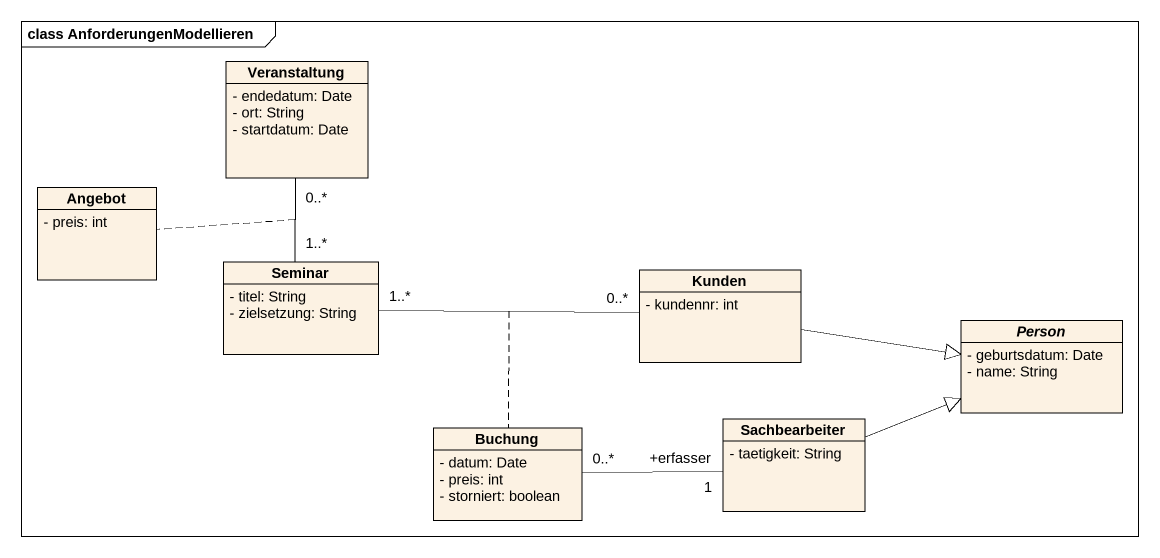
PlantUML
@startuml
mainframe class AnforderungenModellieren
hide circle
hide empty members
skinparam classAttributeIconSize 0
class Veranstaltung {
  - endedatum: Date
  - ort: String
  - startdatum: Date
}
class Angebot {
  - preis: int
}
class Seminar {
  - titel: String
  - zielsetzung: String
}
class Kunden {
  - kundennr: int
}
abstract class "Person" as Person_ {
  - geburtsdatum: Date
  - name: String
}
class Sachbearbeiter {
  - taetigkeit: String
}
class Buchung {
  - datum: Date
  - preis: int
  - storniert: boolean
}
Veranstaltung "0..*" -- "1..*" Seminar
(Veranstaltung, Seminar) .. Angebot
Seminar "1..*" -right- "0..*" Kunden
(Seminar, Kunden) .. Buchung
Kunden -right-|> Person_
Sachbearbeiter -right-|> Person_
Sachbearbeiter "+erfasser\n1" -left- "0..*" Buchung
@enduml
